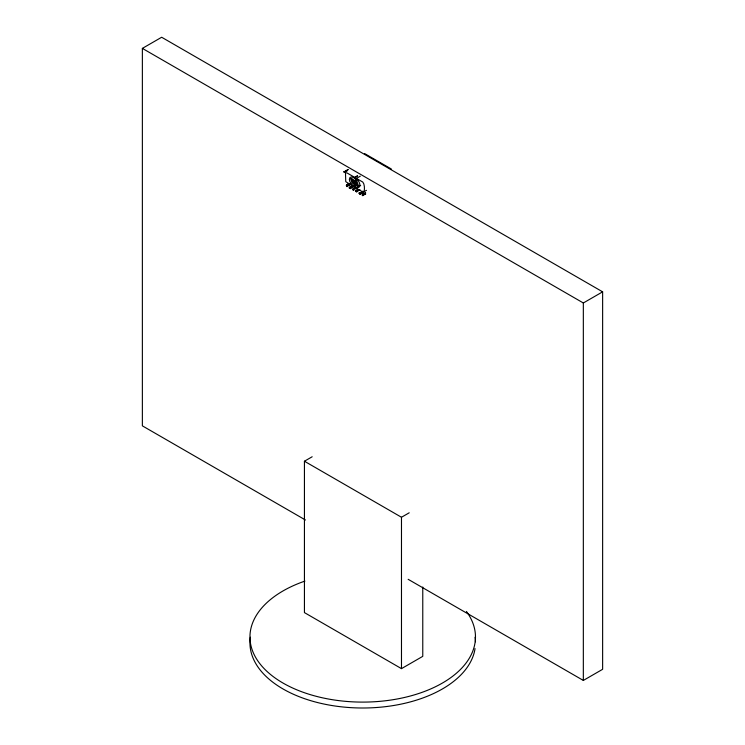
<?xml version="1.0" encoding="UTF-8"?>
<svg xmlns="http://www.w3.org/2000/svg" width="745" height="745" viewBox="0 0 745 745"><rect width="100%" height="100%" fill="white"/><g stroke="black" fill="none" stroke-linecap="round" stroke-linejoin="round"><path stroke-width="1.12" d="M359.928 189.612L356.445 192.089L355.57 190.478L357.535 189.351M353.745 190.217L352.45 189.472L355.393 187.638M355.57 190.478L356.278 191.484L356.985 191.307M359.323 185.756L356.38 187.461L356.715 188.457L362.647 191.884A2.03 1.173 60 0 0 363.076 192.07C365.134 192.145 364.771 183.996 362.88 182.199A2.589 1.49 60 0 0 362.368 181.817L356.399 178.428L360.319 176.155M348.492 169.497L344.115 171.993L344.767 172.374L344.46 171.527L343.939 171.788L347.384 170.288M305.469 520.01L142.369 425.851L142.369 48.388L161.665 37.25L602.63 291.835L602.63 669.299L583.335 680.436L408.158 579.303M347.226 169.981C344.348 172.756 342.3 172.291 347.515 170.549M344.441 172.179L347.384 170.475M360.664 185.393L358.699 186.529L357.46 185.803L355.505 181.473L356.827 185.449L355.654 184.779L354.35 180.942L354.648 180.42L355.868 181.054L354.639 177.357L357.581 175.662M354.322 177.897L353.977 176.965L347.226 173.064A3.343 1.928 60 0 0 346.481 172.775L345.484 173.147L345.755 181.65L354.322 187.079L353.95 186.082C351.379 184.36 347.868 180.532 350.02 177.375L351.863 176.956L354.322 177.897L357.265 176.192M349.945 184.974L346.611 186.446L346.378 185.179L348.548 183.81M346.378 185.179L349.321 183.484M346.593 185.3L349.535 183.605M346.593 184.946L349.945 183.484M349.945 183.847L347.142 185.626M350.085 183.922L347.002 185.822L350.085 184.201M346.611 186.446L349.554 184.741M353.307 186.902L350.364 188.606L349.75 187.386L349.563 188.14L349.116 187.889C348.846 185.728 352.18 188.373 352.888 185.533M349.945 187.34L353.307 185.775M349.945 188.364L352.888 186.669M354.331 189.286L358.122 186.967M356.278 191.484L359.22 189.789M363.094 192.564L360.152 194.268L359.556 193.076L358.932 193.56C358.55 191.372 361.902 194.138 362.685 191.204M359.742 192.992L363.094 191.437M359.742 194.035L362.685 192.331M363.541 192.033L366.484 190.338M365.702 194.045L362.349 195.507L362.349 194.426L365.292 192.732M362.349 194.426L365.702 192.974M362.349 195.507L365.292 193.812M422.769 587.013L422.769 656.345L401.481 668.638L304.435 612.604L304.435 461.229L312.183 456.76M142.369 48.388L583.335 302.973L602.63 291.835M304.435 461.229L401.481 517.254L409.219 512.793M356.38 187.461C362.089 188.96 359.835 180.895 356.678 179.275L356.399 178.428M364.556 153.535L391.339 168.994M354.639 177.357L355.84 178.055L358.699 186.529M344.115 171.993L344.572 172.253M352.869 189.714C353.456 190.562 352.143 187.507 353.782 190.096M583.335 302.973L583.335 680.436M401.481 517.254L401.481 668.638M362.759 194.668L362.759 195.749M360.152 193.132L360.152 194.268M350.364 187.479L350.364 188.606M347.002 185.179L347.002 186.669M475.04 648.606A112.765 65.104 0 0 1 352.813 707.75A112.765 65.104 0 0 1 250.385 637.189M475.049 637.245A112.765 65.104 0 0 1 475.459 641.808M466.426 611.449A112.765 65.104 0 0 1 411.575 695.672A112.765 65.104 0 0 1 263.385 667.818A112.765 65.104 0 0 1 304.928 581.091M350.606 178.632L351.985 182.627A1.397 0.81 60 0 0 352.515 183.093L353.698 183.782L354.881 187.368L356.157 188.103L353.363 179.582L351.444 178.483A1.546 0.894 60 0 0 351.119 178.344L350.606 178.632M352.879 189.314L353.335 189.63L352.879 189.314M352.376 179.629L351.752 179.266L353.475 183.047L352.376 179.629"/></g></svg>
